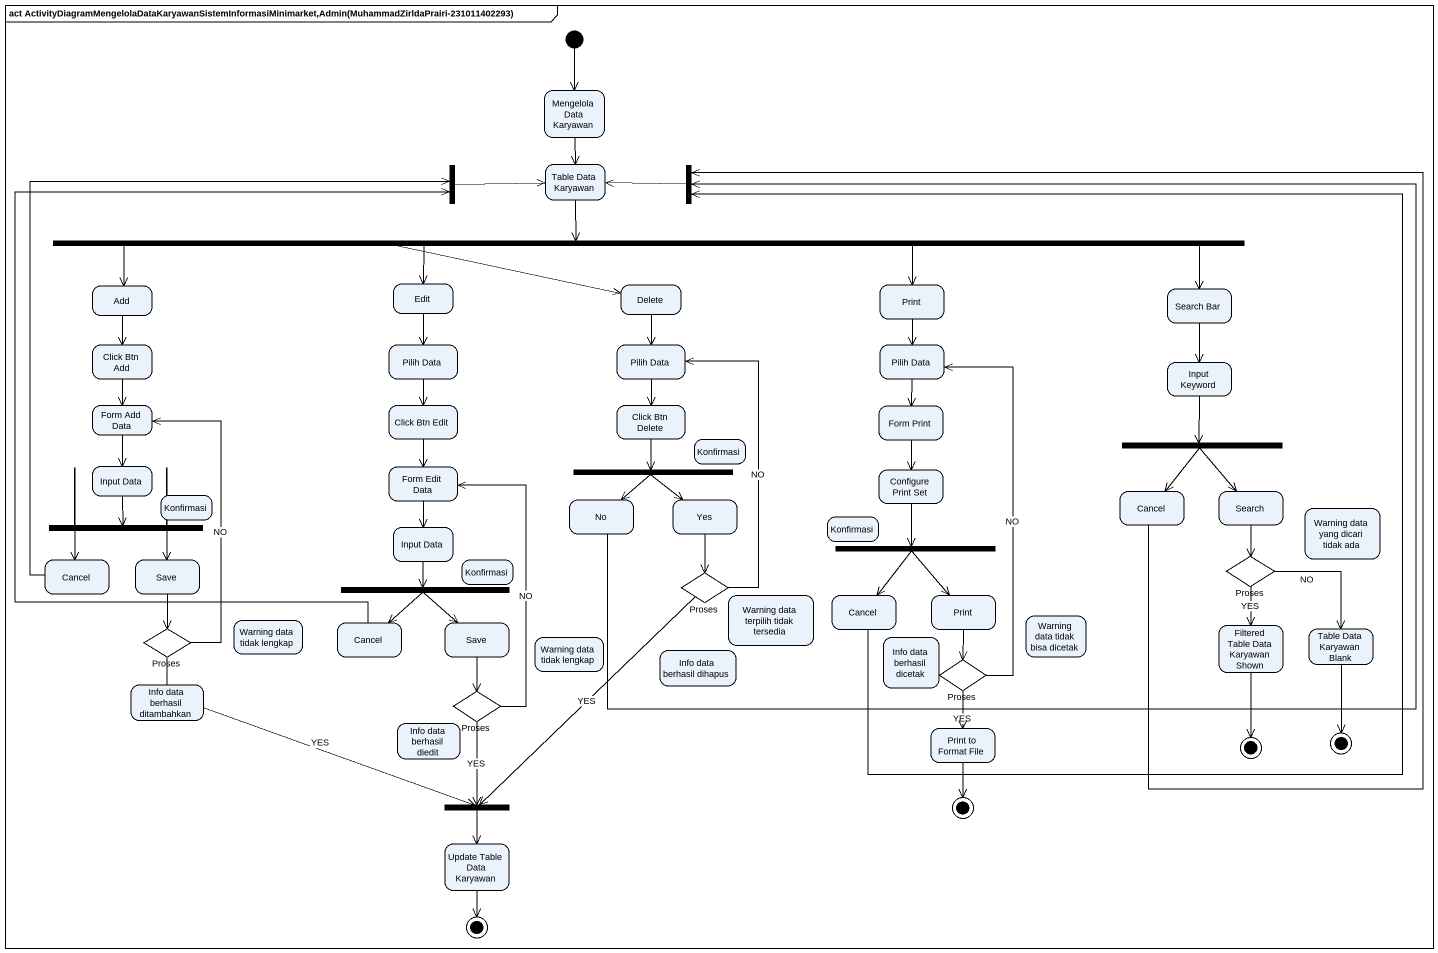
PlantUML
@startuml
mainframe act ActivityDiagramMengelolaDataKaryawanSistemInformasiMinimarket,Admin(MuhammadZirldaPrairi-231011402293)
hide empty description
state "Mengelola Data Karyawan" as Mengelola_Data_Karyawan
state fork1 <<join>>
state "Table Data Karyawan" as Table_Data_Karyawan
state fork2 <<join>>
state fork3 <<fork>>
state Add
state Edit
state Delete
state Print
state "Search Bar" as Search_Bar
state "Click Btn Add" as Click_Btn_Add
state "Pilih Data" as Pilih_Data
state "Pilih Data" as Pilih_Data_2
state "Pilih Data" as Pilih_Data_3
state "Input Keyword" as Input_Keyword
state "Form Add Data" as Form_Add_Data
state "Click Btn Edit" as Click_Btn_Edit
state "Click Btn Delete" as Click_Btn_Delete
state "Form Print" as Form_Print
state Konfirmasi
state fork4 <<fork>>
state "Input Data" as Input_Data
state "Form Edit Data" as Form_Edit_Data
state fork5 <<fork>>
state "Configure Print Set" as Configure_Print_Set
state Cancel
state Search
state fork6 <<fork>>
state "Konfirmasi" as Konfirmasi_2
state "Input Data" as Input_Data_2
state No
state Yes
state "Konfirmasi" as Konfirmasi_3
state "Warning data yang dicari tidak ada" as Warning_data_yang_dicari
state "Cancel" as Cancel_2
state Save
state "Konfirmasi" as Konfirmasi_4
state fork7 <<fork>>
state Proses <<choice>>
state fork8 <<fork>>
state "Proses" as Proses_2 <<choice>>
state "Warning data terpilih tidak tersedia" as Warning_data_terpilih_tidak
state "Cancel" as Cancel_3
state "Print" as Print_2
state "Proses" as Proses_3 <<choice>>
state "Warning data tidak lengkap" as Warning_data_tidak_lengkap
state "Cancel" as Cancel_4
state "Save" as Save_2
state "Warning data tidak lengkap" as Warning_data_tidak_lengkap_2
state "Info data berhasil dicetak" as Info_data_berhasil_dicetak
state "Warning data tidak bisa dicetak" as Warning_data_tidak_bisa
state "Filtered Table Data Karyawan Shown" as Filtered_Table_Data
state "Table Data Karyawan Blank" as Table_Data_Karyawan_Blank
state "Info data berhasil ditambahkan" as Info_data_berhasil
state "Info data berhasil dihapus" as Info_data_berhasil_dihapus
state "Proses" as Proses_4 <<choice>>
state "Info data berhasil diedit" as Info_data_berhasil_diedit
state "Proses" as Proses_5 <<choice>>
state "Print to Format File" as Print_to_Format_File
state final1 <<end>>
state final2 <<end>>
state final3 <<end>>
state fork9 <<join>>
state "Update Table Data Karyawan" as Update_Table_Data_Karyawan
state final4 <<end>>
[*] --> Mengelola_Data_Karyawan
Mengelola_Data_Karyawan --> Table_Data_Karyawan
fork1 -right-> Table_Data_Karyawan
Table_Data_Karyawan --> fork3
fork2 -left-> Table_Data_Karyawan
fork3 -left-> Add
fork3 -left-> Edit
fork3 --> Delete
fork3 -right-> Print
fork3 -right-> Search_Bar
Add --> Click_Btn_Add
Edit --> Pilih_Data
Delete --> Pilih_Data_2
Print --> Pilih_Data_3
Search_Bar --> Input_Keyword
Click_Btn_Add --> Form_Add_Data
Pilih_Data --> Click_Btn_Edit
Pilih_Data_2 --> Click_Btn_Delete
Pilih_Data_3 --> Form_Print
Input_Keyword --> fork4
Form_Add_Data --> Input_Data
Click_Btn_Edit --> Form_Edit_Data
Click_Btn_Delete --> fork5
Form_Print --> Configure_Print_Set
fork4 --> Cancel
fork4 --> Search
Input_Data --> fork6
Form_Edit_Data --> Input_Data_2
fork5 --> No
fork5 --> Yes
Configure_Print_Set --> fork7
Cancel -up-> fork2
Search --> Proses
fork6 --> Cancel_2
fork6 --> Save
Input_Data_2 --> fork8
No -up-> fork2
Yes --> Proses_2
Cancel_2 -up-> fork1
Save --> Proses_3
fork7 --> Cancel_3
fork7 --> Print_2
Proses --> Filtered_Table_Data : YES
Proses --> Table_Data_Karyawan_Blank : NO
fork8 --> Cancel_4
fork8 --> Save_2
Proses_2 -up-> Pilih_Data_2 : NO
Proses_2 --> fork9 : YES
Cancel_3 -up-> fork2
Print_2 --> Proses_4
Proses_3 -up-> Form_Add_Data : NO
Proses_3 -right-> fork9 : YES
Cancel_4 -up-> fork1
Save_2 --> Proses_5
Filtered_Table_Data --> final1
Table_Data_Karyawan_Blank --> final2
Proses_4 -up-> Pilih_Data_3 : NO
Proses_4 --> Print_to_Format_File : YES
Proses_5 -up-> Form_Edit_Data : NO
Proses_5 --> fork9 : YES
Print_to_Format_File --> final3
fork9 --> Update_Table_Data_Karyawan
Update_Table_Data_Karyawan --> final4
@enduml
